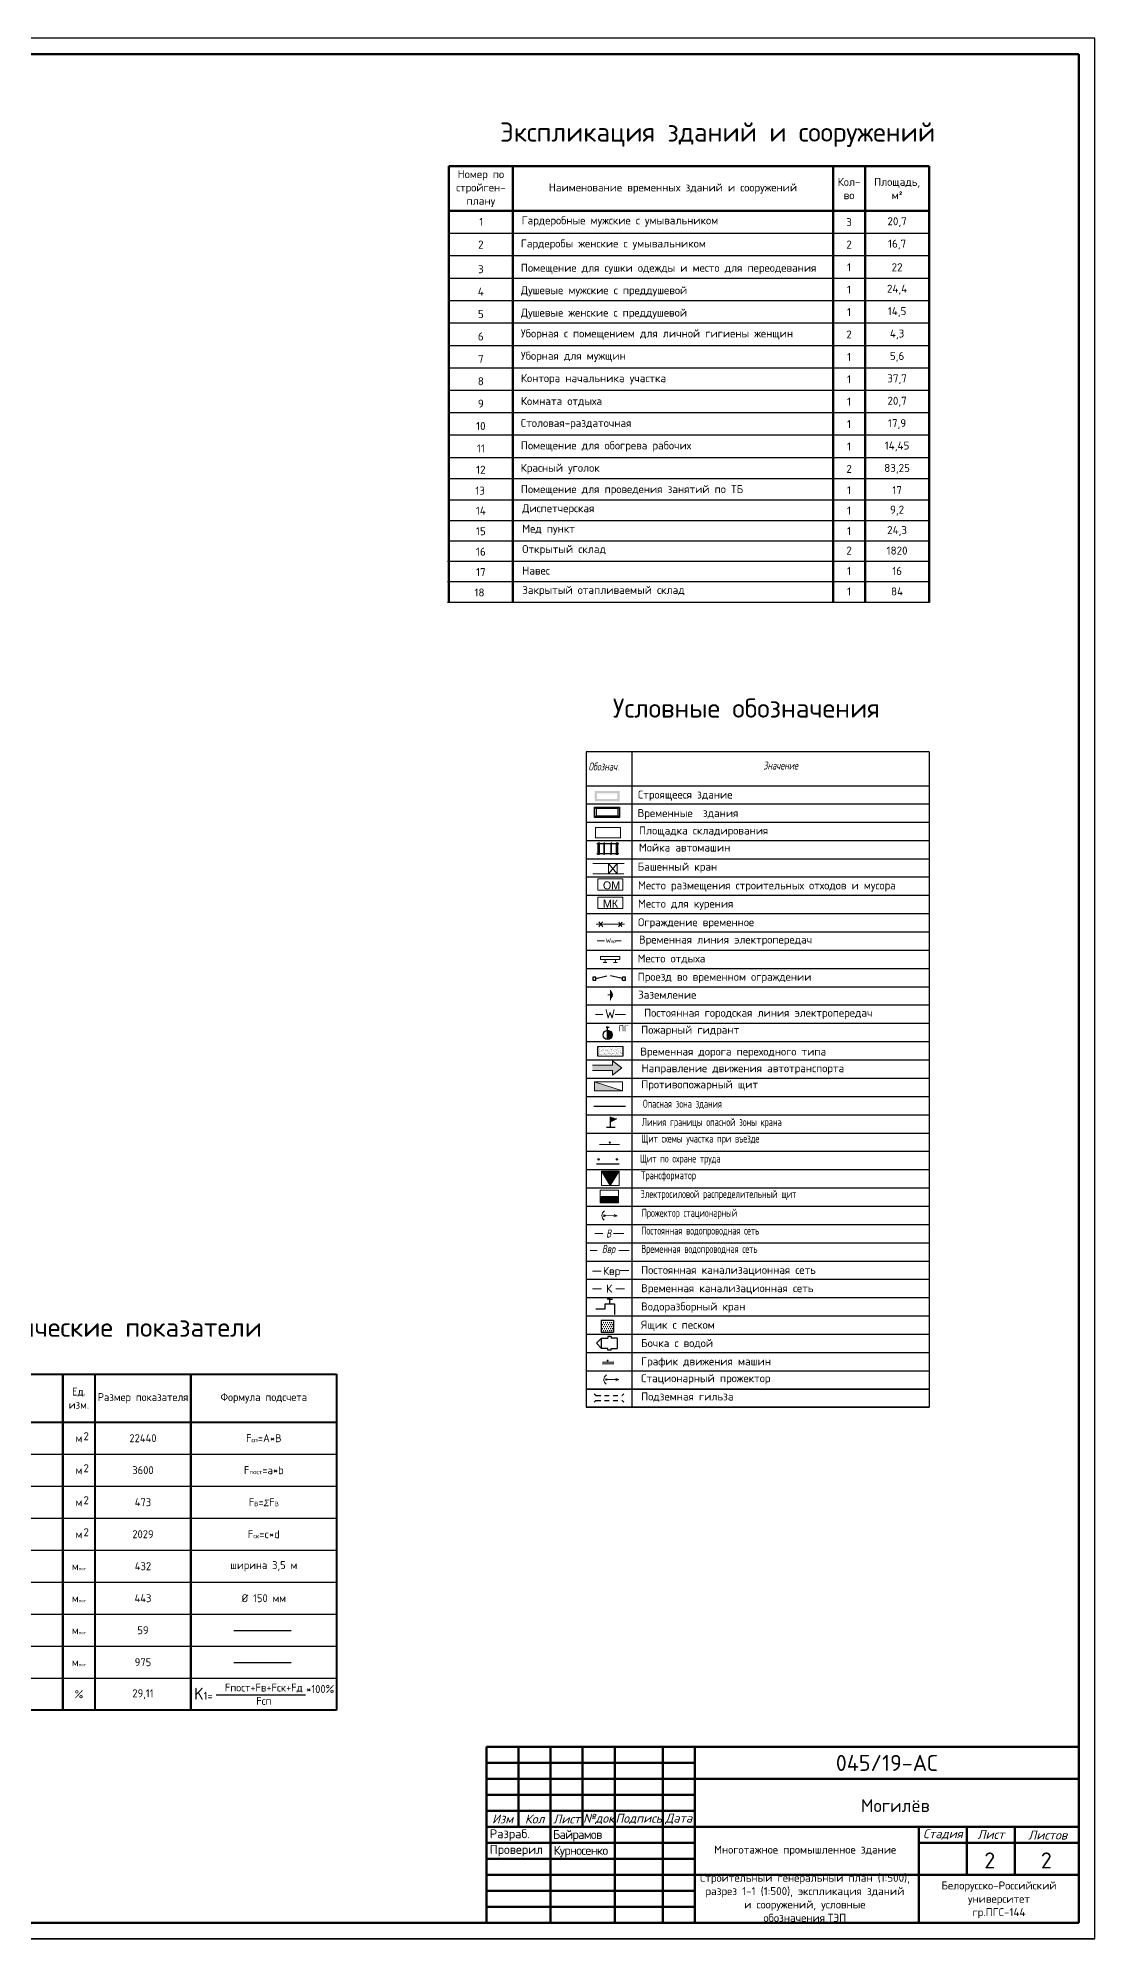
# Model space of a CAD drawing. Header units: millimetres. Extents: x -782 to 10910, y 3841 to 13237.
# Drawn here: x -271 to 59, y 4164 to 4758 of the extents above; entities that cross this region are included whole.
import ezdxf

# ---------------------------------------------------------------- set-up
doc = ezdxf.new("R2010")
doc.units = ezdxf.units.MM
doc.linetypes.add('ACAD_ISO04W100', pattern=[30, 24, -3, 0, -3])
doc.linetypes.add('JIS_02_0.7', pattern=[1.35, 0.75, -0.6])
for name, color, linetype, lineweight in [('0.2 сетевой', 7, 'Continuous', 20), ('желтый', 2, 'Continuous', 30), ('зел', 3, 'Continuous', 30), ('красный', 1, 'Continuous', 30), ('РАЗМЕРЫ', 181, 'Continuous', 20), ('синий', 5, 'Continuous', 30), ('текст', 6, 'Continuous', 25), ('Тонкая 0.3', 140, 'Continuous', 25), ('Фасад толст', 7, 'Continuous', 20), ('чертеж', 7, 'Continuous', 20)]:
    doc.layers.add(name, color=color, linetype=linetype, lineweight=lineweight)
for name, color, linetype in [('1', 7, 'Continuous'), ('A0-07', 30, 'Continuous'), ('Системный слой', 7, 'Continuous')]:
    doc.layers.add(name, color=color, linetype=linetype)
doc.styles.add('GOST-2.304_Type-B', font='GOST_Common.ttf')
doc.styles.add('Isocpeur', font='isocpeur.ttf')
doc.styles.add('SPDS', font='SPDS.shx', dxfattribs={"width": 0.8, "oblique": 12})
doc.styles.get("Standard").update_dxf_attribs({"font": 'isocpeur.ttf'})
doc.linetypes.add('SETKA', pattern='A,0.35,[136,ltypeshp.shx,S=0.1,R=0,X=0,Y=0],0.4,[136,ltypeshp.shx,S=0.1,R=180,X=0,Y=0],0.05', length=0.8)

msp = doc.modelspace()

# ---------------------------------------------------------------- hatches: boundary and pattern name
at = {"lineweight": 25}
h = msp.add_hatch(color=256, dxfattribs=at)
h.dxf.hatch_style = 1
h.paths.add_polyline_path([(-92.917119, 4444.862621, 0.4142135624), (-91.488548, 4446.291192, 0.4142135624), (-92.917119, 4447.719764)])
at = {"lineweight": 30}
msp.add_hatch(color=7, dxfattribs=at).paths.add_polyline_path([(-91.344507, 4438.202728), (-91.344507, 4436.779421), (-97.64504, 4436.779421), (-97.64504, 4435.134708), (-91.344507, 4435.134708), (-91.344507, 4433.711401), (-88.463359, 4435.957566)])
at = {"lineweight": 25}
h = msp.add_hatch(dxfattribs=at)
h.set_pattern_fill('AR-SAND', scale=0.017857, style=0)
h.set_pattern_definition([(37.5, (-1571.6724, -3391.2516), (-0.02857199, 0.87395219), [0, -0.68942856, 0, -0.77107141, 0, -0.737053557]), (7.5, (-1571.6724, -3391.2516), (0.80272013, 1.2800448), [0, -0.371928564, 0, -0.621392845, 0, -0.238124995]), (327.5, (-1572.2303, -3391.2516), (1.41248635, 0.0025664), [0, -0.22678571, 0, -0.816428555, 0, -1.065892836]), (317.5, (-1572.2303, -3391.2516), (1.36349364, 0.39808807), [0, -0.113392855, 0, -0.535214275, 0, -0.612321416])])
h.paths.add_polyline_path([(-88.101814, 4439.640875), (-88.101814, 4442.682527), (-95.962463, 4442.682527), (-95.962463, 4439.640875)])
at = {"lineweight": 20}
for points in [[(-95.431322, 4407.402594, 1), (-96.002751, 4407.402594, 1)], [(-89.717037, 4407.402594, 1), (-90.288465, 4407.402594, 1)], [(-92.762852, 4344.528186, 1), (-93.048546, 4344.524707, 1)]]:
    msp.add_hatch(color=7, dxfattribs=at).paths.add_polyline_path(points)
at = {"layer": 'РАЗМЕРЫ', "lineweight": 15}
msp.add_hatch(color=7, dxfattribs=at).paths.add_polyline_path([(-92.221872, 4412.27677, 1), (-92.221872, 4412.991056, 1)])
at = {"layer": 'Системный слой', "lineweight": 25}
h = msp.add_hatch(dxfattribs=at)
h.set_pattern_fill('DOTS', color=256, scale=0.4, style=0)
h.set_pattern_definition([(0, (-1952.22035, 4793.3502), (0.3175, 0.63499999), [0, -0.63499999])])
h.paths.add_polyline_path([(-91.122506, 4353.382048), (-91.122506, 4357.185403), (-94.925861, 4357.185403), (-94.925861, 4353.382048), (-94.168257, 4353.382048)])
at = {"layer": 'текст', "lineweight": 20}
h = msp.add_hatch(color=7, dxfattribs=at)
h.dxf.hatch_style = 1
h.paths.add_polyline_path([(-97.055262, 4431.639497), (-97.055262, 4428.820212), (-88.256476, 4428.820212)])
at = {"layer": 'Тонкая 0.3', "ltscale": 5}
msp.add_hatch(color=7, dxfattribs=at).paths.add_polyline_path([(-92.037677, 4420.700597), (-92.037677, 4419.101273), (-90.092536, 4420.110169)])
at = {"layer": 'Фасад толст', "lineweight": 15}
h = msp.add_hatch(color=256, dxfattribs=at)
h.paths.add_polyline_path([(-89.15117, 4522.497772), (-96.971272, 4522.497772), (-96.971272, 4519.24257), (-89.15117, 4519.24257)])
h.paths.add_polyline_path([(-96.256986, 4521.783486), (-89.865455, 4521.783486), (-89.865455, 4519.956855), (-96.256986, 4519.956855)], flags=16)
for points in [[(-92.083123, 4399.181082), (-89.316053, 4403.726027), (-94.850193, 4403.726027)], [(-89.515218, 4395.802374), (-95.233973, 4395.802374), (-95.233973, 4393.800156), (-89.515218, 4393.800156)]]:
    msp.add_hatch(color=1, dxfattribs=at).paths.add_polyline_path(points)

# ---------------------------------------------------------------- linework, layer by layer
for p, q in [((59.295031, 4757.787646), (-780.704969, 4757.787646)), ((59.295031, 4163.787646), (59.295031, 4757.787646)), ((-780.704969, 4163.787646), (59.295031, 4163.787646))]:
    msp.add_line(p, q)
at = {"lineweight": 70}
for p, q in [((54.295031, 4752.787646), (-760.704969, 4752.787646)), ((54.295031, 4168.787646), (54.295031, 4752.787646)), ((54.295031, 4223.787646), (-130.704969, 4223.787646)), ((-130.704969, 4223.787646), (-130.704969, 4168.787646)), ((-120.704969, 4223.787646), (-120.704969, 4198.787646)), ((-110.70497, 4223.787646), (-110.70497, 4168.787646)), ((-100.704969, 4223.787646), (-100.704969, 4198.787646)), ((-90.70497, 4223.787646), (-90.70497, 4168.787646)), ((-75.70497, 4223.787646), (-75.70497, 4168.787646)), ((-65.704969, 4223.787646), (-65.704969, 4168.787646)), ((-65.704969, 4218.787646), (-130.704969, 4218.787646)), ((-130.704969, 4218.787646), (-130.704969, 4218.787646)), ((-65.704969, 4213.787646), (-130.704969, 4213.787646)), ((54.29503, 4213.787646), (-65.70497, 4213.787646)), ((-65.704971, 4208.787646), (-130.704971, 4208.787646)), ((-65.704971, 4203.787646), (-130.704971, 4203.787646)), ((-65.704971, 4198.787646), (-130.704971, 4198.787646)), ((-65.704971, 4193.787646), (-130.704971, 4193.787646)), ((54.295031, 4198.787646), (-65.704969, 4198.787646)), ((4.295031, 4198.787646), (4.295031, 4168.787646)), ((54.295031, 4193.787646), (4.295031, 4193.787646)), ((19.295031, 4198.787646), (19.295031, 4183.787646)), ((34.295031, 4198.787646), (34.295031, 4183.787646)), ((-65.704971, 4188.787646), (-130.704971, 4188.787646)), ((-65.704971, 4183.787646), (-130.704971, 4183.787646)), ((54.29503, 4183.787646), (-65.70497, 4183.787646)), ((-65.704971, 4178.787646), (-130.704971, 4178.787646)), ((-65.704971, 4173.787646), (-130.704971, 4173.787646)), ((-760.704969, 4168.787646), (54.295031, 4168.787646))]:
    msp.add_line(p, q, dxfattribs=at)
at = {"lineweight": 25}
for p, q in [((59.295178, 4163.787829), (59.295178, 4757.787829)), ((-99.651094, 4518.492228), (7.491761, 4518.492228)), ((-99.651094, 4518.492228), (7.491761, 4518.492228)), ((-96.971272, 4517.49362), (-96.466196, 4516.988544)), ((-96.971272, 4514.247747), (-96.466196, 4514.752823)), ((-96.466196, 4516.988544), (-96.466196, 4514.752823)), ((-89.656246, 4516.988544), (-96.466196, 4516.988544)), ((-96.466196, 4514.752823), (-89.656246, 4514.752823)), ((-89.15117, 4517.49362), (-89.656246, 4516.988544)), ((-89.656246, 4514.752823), (-89.656246, 4516.988544)), ((-89.15117, 4514.247747), (-89.656246, 4514.752823)), ((-99.651094, 4512.777943), (7.491761, 4512.777943)), ((-99.651094, 4507.063657), (7.491761, 4507.063657)), ((-99.651094, 4501.349372), (7.491761, 4501.349372)), ((-99.651094, 4495.635086), (7.491761, 4495.635086)), ((-99.651094, 4489.9208), (7.491761, 4489.9208)), ((-99.651094, 4484.206515), (7.491761, 4484.206515)), ((-99.651094, 4478.492229), (7.491761, 4478.492229)), ((-99.651094, 4472.777944), (7.491761, 4472.777944)), ((-99.651094, 4467.063658), (7.491761, 4467.063658)), ((-99.651094, 4461.349372), (7.491761, 4461.349372)), ((-99.651094, 4455.635087), (7.491761, 4455.635087)), ((-99.651094, 4449.920801), (7.491761, 4449.920801)), ((-99.651094, 4444.206516), (7.491761, 4444.206516)), ((-92.916547, 4448.672145), (-93.392737, 4448.672145)), ((-93.392737, 4448.672145), (-92.440356, 4448.672145)), ((-92.916547, 4447.719764), (-92.916547, 4448.672145)), ((-99.651094, 4438.49223), (7.491761, 4438.49223)), ((-99.651094, 4432.777944), (7.491761, 4432.777944)), ((-99.651094, 4427.063659), (7.491761, 4427.063659)), ((-99.651094, 4421.349373), (7.491761, 4421.349373)), ((-99.651094, 4415.635088), (7.491761, 4415.635088)), ((-99.651094, 4409.920802), (7.491761, 4409.920802)), ((-99.651094, 4404.206516), (7.491761, 4404.206516)), ((-99.651094, 4398.492231), (7.491761, 4398.492231)), ((-99.651094, 4392.777945), (7.491761, 4392.777945)), ((-99.651094, 4387.06366), (7.491761, 4387.06366)), ((-99.651094, 4381.349374), (7.491761, 4381.349374)), ((-99.651094, 4375.635088), (7.491761, 4375.635088)), ((-99.651094, 4369.920803), (7.491761, 4369.920803)), ((-99.651094, 4364.206517), (7.491761, 4364.206517)), ((-99.651094, 4358.492232), (7.491761, 4358.492232)), ((-99.651094, 4352.777946), (7.491761, 4352.777946)), ((-99.651094, 4347.06366), (7.491761, 4347.06366)), ((-99.651094, 4341.349375), (7.491761, 4341.349375)), ((-99.651094, 4335.635089), (7.491761, 4335.635089)), ((-99.651094, 4335.635089), (7.491761, 4335.635089)), ((-99.651094, 4329.920804), (7.491761, 4329.920804)), ((-99.651094, 4329.920804), (7.491761, 4329.920804)), ((59.295178, 4163.787829), (-781.704822, 4163.787829))]:
    msp.add_line(p, q, dxfattribs=at)
at = {"lineweight": 50}
for p, q in [((7.491761, 4717.744424), (-142.508239, 4717.744424)), ((-142.508239, 4717.744424), (-142.508239, 4581.427613)), ((-122.508239, 4717.744424), (-122.508239, 4581.427613)), ((-22.508239, 4717.744424), (-22.508239, 4581.427613)), ((-12.508239, 4717.744424), (-12.508239, 4581.427613)), ((7.491761, 4717.744424), (7.491761, 4581.427613)), ((-142.508239, 4703.744424), (7.491761, 4703.744424))]:
    msp.add_line(p, q, dxfattribs=at)
at = {"lineweight": 30}
for p, q in [((7.491761, 4696.744424), (-142.508239, 4696.744424)), ((7.491761, 4689.744424), (-142.508239, 4689.744424)), ((7.491761, 4682.654577), (-142.508239, 4682.654577)), ((7.491761, 4675.654577), (-142.508239, 4675.654577)), ((7.491761, 4668.654577), (-142.508239, 4668.654577)), ((7.491761, 4661.654577), (-142.508239, 4661.654577)), ((7.491761, 4654.654577), (-142.508239, 4654.654577)), ((7.491761, 4647.654577), (-142.508239, 4647.654577)), ((7.491761, 4640.654577), (-142.508239, 4640.654577)), ((7.491761, 4633.654577), (-142.508239, 4633.654577)), ((7.491761, 4626.654577), (-142.508239, 4626.654577)), ((7.491761, 4620.004793), (-142.508239, 4620.004793)), ((7.491761, 4620.004793), (-142.508239, 4620.004793)), ((7.491761, 4613.35501), (-142.508239, 4613.35501)), ((7.491761, 4606.96953), (-142.508239, 4606.96953)), ((7.491761, 4600.584051), (-142.508239, 4600.584051)), ((7.070314, 4594.198572), (-142.929686, 4594.198572)), ((7.070314, 4587.813093), (-142.929686, 4587.813093)), ((7.491761, 4587.813093), (-142.508239, 4587.813093)), ((7.070314, 4581.427613), (-142.929686, 4581.427613)), ((7.491761, 4581.427613), (-142.508239, 4581.427613))]:
    msp.add_line(p, q, dxfattribs=at)
at = {"color": 7, "lineweight": 30}
for p, q in [((7.491761, 4534.710678), (7.491761, 4329.920804)), ((-96.431322, 4405.974022), (-89.288465, 4405.974022)), ((-94.532176, 4344.040168), (-90.961012, 4344.083659)), ((-94.526278, 4343.554787), (-90.955114, 4343.598277)), ((7.491761, 4335.635089), (-99.651094, 4335.635089)), ((7.491761, 4329.920804), (-99.651094, 4329.920804))]:
    msp.add_line(p, q, dxfattribs=at)
at = {"color": 4, "ltscale": 5}
for p, q in [((-89.459383, 4505.973263), (-96.273902, 4505.973263)), ((-96.273902, 4502.925439), (-89.459383, 4502.925439)), ((-95.893511, 4506.385111), (-95.893511, 4502.925439)), ((-95.893511, 4502.513591), (-95.893511, 4505.973263)), ((-95.586717, 4506.385111), (-95.586717, 4502.925439)), ((-95.586717, 4502.513591), (-95.586717, 4505.973263)), ((-93.955922, 4506.385111), (-93.955922, 4502.925439)), ((-93.955922, 4502.513591), (-93.955922, 4505.973263)), ((-91.777363, 4506.385111), (-91.777363, 4502.925439)), ((-91.777363, 4502.513591), (-91.777363, 4505.973263)), ((-90.146568, 4506.385111), (-90.146568, 4502.925439)), ((-90.146568, 4502.513591), (-90.146568, 4505.973263)), ((-89.839774, 4506.385111), (-89.839774, 4502.925439)), ((-89.839774, 4502.513591), (-89.839774, 4505.973263))]:
    msp.add_line(p, q, dxfattribs=at)
at = {"ltscale": 0.5}
for p, q in [((-96.626439, 4463.389525), (-96.626439, 4464.341906)), ((-88.293106, 4463.389525), (-88.293106, 4464.341906))]:
    msp.add_line(p, q, dxfattribs=at)
at = {"color": 5, "lineweight": 25}
msp.add_line((-92.917119, 4444.862799), (-92.917119, 4447.719764), dxfattribs=at)
at = {"color": 7, "lineweight": 25}
for p, q in [((-95.962463, 4439.640875), (-95.962463, 4442.682527)), ((-88.101814, 4439.640875), (-88.101814, 4442.682527)), ((-95.531902, 4421.332366), (-91.040831, 4421.332366)), ((-363.032373, 4340.27157), (-177.548752, 4340.27157)), ((-177.548752, 4235.27157), (-177.548752, 4340.27157)), ((-363.032373, 4325.27157), (-177.548752, 4325.27157)), ((-363.032373, 4325.27157), (-177.548752, 4325.27157)), ((-363.032373, 4315.27157), (-177.548752, 4315.27157)), ((-363.032373, 4305.27157), (-177.548752, 4305.27157)), ((-363.032373, 4295.27157), (-177.548752, 4295.27157)), ((-363.032373, 4285.27157), (-177.548752, 4285.27157)), ((-363.032373, 4275.27157), (-177.548752, 4275.27157)), ((-363.032373, 4265.27157), (-177.548752, 4265.27157)), ((-209.625083, 4260.172185), (-191.747592, 4260.172185)), ((-363.032373, 4255.27157), (-177.548752, 4255.27157)), ((-209.625083, 4250.172185), (-191.747592, 4250.172185)), ((-363.032373, 4245.27157), (-177.548752, 4245.27157)), ((-363.032373, 4235.27157), (-177.548752, 4235.27157)), ((-363.032373, 4235.27157), (-177.548752, 4235.27157)), ((-215.126894, 4240.068805), (-187.280399, 4240.068805))]:
    msp.add_line(p, q, dxfattribs=at)
at = {"color": 7, "linetype": 'ACAD_ISO04W100', "lineweight": 25}
msp.add_line((-97.267761, 4424.037421), (-87.309323, 4424.037421), dxfattribs=at)
at = {"color": 7, "lineweight": 40}
for p, q in [((-363.032373, 4340.27157), (-177.548752, 4340.27157)), ((-263.032373, 4340.27157), (-263.032373, 4235.27157)), ((-263.032373, 4235.27157), (-263.032373, 4340.27157)), ((-263.032373, 4340.27157), (-253.032373, 4340.27157)), ((-253.032373, 4340.27157), (-253.032373, 4235.27157)), ((-253.032373, 4340.27157), (-253.032373, 4235.27157)), ((-223.032373, 4340.27157), (-223.032373, 4235.27157)), ((-223.032373, 4235.27157), (-223.032373, 4340.27157)), ((-177.548752, 4340.27157), (-177.548752, 4235.27157)), ((-363.032373, 4325.27157), (-177.548752, 4325.27157)), ((-177.548752, 4235.27157), (-363.032373, 4235.27157))]:
    msp.add_line(p, q, dxfattribs=at)
at = {"linetype": 'JIS_02_0.7', "lineweight": 30}
for p, q in [((-96.577654, 4333.566724), (-97.317505, 4334.239495)), ((-96.577654, 4332.066724), (-97.250425, 4331.326873)), ((-88.348719, 4333.566724), (-87.641613, 4334.273831)), ((-88.348719, 4332.066724), (-87.641613, 4331.359617))]:
    msp.add_line(p, q, dxfattribs=at)
at = {"linetype": 'JIS_02_0.7', "lineweight": 30, "ltscale": 2}
for p, q in [((-96.577654, 4333.566724), (-88.348719, 4333.566724)), ((-96.577654, 4332.066724), (-88.348719, 4332.066724))]:
    msp.add_line(p, q, dxfattribs=at)
at = {"color": 7, "lineweight": 20}
for centre, radius in [((-95.717036, 4407.402594), 0.285714), ((-90.002751, 4407.402594), 0.285714), ((-92.905699, 4344.526447), 0.142857)]:
    msp.add_circle(centre, radius, dxfattribs=at)
at = {"layer": '0.2 сетевой'}
for p, q in [((-93.712581, 4468.88461), (-94.275125, 4468.88461)), ((-93.152782, 4468.88461), (-93.715326, 4468.88461)), ((-93.712581, 4469.803329), (-93.712581, 4468.88461)), ((-91.055455, 4468.88461), (-90.492911, 4468.88461)), ((-90.495656, 4469.803329), (-90.495656, 4468.88461)), ((-90.495656, 4468.88461), (-89.933112, 4468.88461))]:
    msp.add_line(p, q, dxfattribs=at)
msp.add_lwpolyline([(-89.104119, 4470.803329), (-89.104119, 4469.803329), (-95.104119, 4469.803329), (-95.104119, 4470.803329)], close=True, dxfattribs=at)
at = {"layer": 'A0-07', "color": 7, "lineweight": 25}
for p, q in [((-96.626439, 4464.341906), (-97.57882, 4464.341906)), ((-97.57882, 4464.341906), (-97.57882, 4463.389525)), ((-97.57882, 4463.389525), (-96.626439, 4463.389525)), ((-96.626439, 4463.865715), (-93.180373, 4464.78895)), ((-88.293106, 4463.865715), (-92.022977, 4464.78895)), ((-87.340725, 4464.341906), (-88.293106, 4464.341906)), ((-88.293106, 4463.389525), (-87.340725, 4463.389525)), ((-87.340725, 4463.389525), (-87.340725, 4464.341906))]:
    msp.add_line(p, q, dxfattribs=at)
at = {"layer": 'желтый', "color": 5}
msp.add_circle((-92.917119, 4446.291192), 1.428571, dxfattribs=at)
at = {"layer": 'зел', "lineweight": 15}
for p, q in [((-97.671809, 4372.46869), (-94.929508, 4372.46869)), ((-88.992136, 4372.642535), (-86.249834, 4372.642535)), ((-97.586718, 4366.916761), (-94.844417, 4366.916761)), ((-90.390419, 4366.942573), (-87.648118, 4366.942573))]:
    msp.add_line(p, q, dxfattribs=at)
at = {"layer": 'красный', "color": 1, "lineweight": 20}
for p, q in [((-93.914109, 4389.826142), (-94.179955, 4389.590377)), ((-93.914109, 4389.826142), (-94.176837, 4390.065376)), ((-93.914109, 4389.826142), (-93.648263, 4390.061907)), ((-93.914109, 4389.826142), (-93.65138, 4389.586908)), ((-93.914109, 4389.826142), (-89.976694, 4389.800299)), ((-90.921859, 4389.446771), (-89.976694, 4389.800299)), ((-89.976694, 4389.800299), (-90.917304, 4390.140832)), ((-93.299348, 4338.620193), (-93.566702, 4338.386139)), ((-93.299348, 4338.620193), (-93.560535, 4338.861108)), ((-93.299348, 4338.620193), (-93.031994, 4338.854247)), ((-93.299348, 4338.620193), (-93.03816, 4338.379277)), ((-93.299348, 4338.620193), (-89.36218, 4338.569078)), ((-90.309595, 4338.221624), (-89.36218, 4338.569078)), ((-89.36218, 4338.569078), (-90.300585, 4338.915642))]:
    msp.add_line(p, q, dxfattribs=at)
for centre, start, end in [((-92.895221, 4389.786591), 124.435035951, 231.622056749), ((-92.280735, 4338.574103), 124.06728877, 231.254309567)]:
    msp.add_arc(centre, 1.802742, start, end, dxfattribs=at)
at = {"layer": 'РАЗМЕРЫ', "color": 7, "lineweight": 15}
for p, q in [((-99.651094, 4511.162292), (-99.651094, 4504.019435)), ((-96.731221, 4511.129488), (-88.911119, 4511.129488)), ((-96.731221, 4507.874286), (-96.731221, 4511.129488)), ((-88.911119, 4511.129488), (-88.911119, 4507.874286)), ((-88.911119, 4507.874286), (-96.731221, 4507.874286)), ((-99.651094, 4500.48698), (-99.651094, 4493.344123)), ((-99.651094, 4479.733721), (-99.651094, 4472.590864)), ((-99.651094, 4454.206515), (-99.651094, 4447.063658)), ((-99.651094, 4439.920801), (-99.651094, 4432.777944)), ((-99.651094, 4433.772729), (-99.651094, 4426.629872)), ((-95.47871, 4412.015898), (-89.221998, 4412.015898)), ((-99.651094, 4398.926017), (-99.651094, 4391.78316)), ((-99.651094, 4388.699284), (-99.651094, 4381.556427))]:
    msp.add_line(p, q, dxfattribs=at)
at = {"layer": 'РАЗМЕРЫ', "color": 7, "lineweight": 30}
msp.add_lwpolyline([(-96.971272, 4517.49362), (-89.15117, 4517.49362), (-89.15117, 4514.247747), (-96.971272, 4514.247747)], close=True, dxfattribs=at)
at = {"layer": 'Системный слой', "lineweight": 25}
for p, q in [((-96.638687, 4360.665232), (-93.634886, 4360.665232)), ((-93.634886, 4360.665232), (-93.634886, 4362.244303)), ((-93.634886, 4362.244303), (-90.772828, 4362.244303)), ((-92.203857, 4363.676122), (-93.052388, 4363.676122)), ((-90.772828, 4362.244303), (-90.772828, 4358.9087)), ((-94.925861, 4357.185403), (-91.122506, 4357.185403)), ((-94.925861, 4357.185403), (-94.925861, 4353.382048)), ((-96.34438, 4349.937739), (-94.812099, 4351.559418)), ((-94.812099, 4348.316059), (-96.34438, 4349.937739)), ((-94.925861, 4353.382048), (-91.122506, 4353.382048)), ((-94.812099, 4351.559418), (-92.864904, 4351.559418)), ((-94.812099, 4348.316059), (-94.812099, 4351.559418)), ((-92.864904, 4348.316059), (-94.812099, 4348.316059)), ((-91.825463, 4352.065386), (-92.864904, 4352.065386)), ((-92.864904, 4352.065386), (-92.864904, 4351.559418)), ((-92.864904, 4347.810092), (-92.864904, 4348.316059)), ((-91.825463, 4347.810092), (-92.864904, 4347.810092))]:
    msp.add_line(p, q, dxfattribs=at)
at = {"layer": 'Системный слой'}
for p, q in [((-92.203857, 4362.244303), (-92.203857, 4363.676122)), ((-92.203857, 4363.676122), (-91.355326, 4363.676122)), ((-91.122506, 4357.185403), (-91.122506, 4353.382048)), ((-91.825463, 4352.065386), (-91.825463, 4351.559418)), ((-89.878268, 4351.559418), (-91.825463, 4351.559418)), ((-91.825463, 4347.810092), (-91.825463, 4348.316059)), ((-91.825463, 4348.316059), (-89.878268, 4348.316059)), ((-89.878268, 4351.559418), (-89.878268, 4348.316059))]:
    msp.add_line(p, q, dxfattribs=at)
at = {"layer": 'текст', "color": 7, "lineweight": 20}
for points in [[(-92.685774, 4499.887075), (-89.911928, 4496.573288)], [(-89.911928, 4499.887075), (-92.685774, 4496.573288)], [(-97.055262, 4431.639497), (-88.256476, 4428.820212)]]:
    msp.add_lwpolyline(points, dxfattribs=at)
msp.add_lwpolyline([(-97.055262, 4431.639497), (-88.256476, 4431.639497), (-88.256476, 4428.820212), (-97.055262, 4428.820212)], close=True, dxfattribs=at)
at = {"layer": 'Тонкая 0.3', "color": 7, "ltscale": 5}
for p, q in [((-92.037677, 4417.501949), (-92.037677, 4420.700597)), ((-90.092536, 4420.110169), (-92.037677, 4419.101273)), ((-93.214041, 4417.466055), (-90.593481, 4417.466055))]:
    msp.add_line(p, q, dxfattribs=at)
at = {"layer": 'Фасад толст', "lineweight": 15}
for p, q in [((-97.572822, 4499.887075), (-87.7685, 4499.887075)), ((-92.685774, 4499.887075), (-89.911928, 4499.887075)), ((-92.685774, 4496.573288), (-92.685774, 4499.887075)), ((-89.911928, 4499.887075), (-89.911928, 4496.573288)), ((-97.540007, 4496.573288), (-87.831541, 4496.573288)), ((-94.489259, 4481.628317), (-95.684462, 4480.086223)), ((-95.684462, 4481.578573), (-94.439458, 4480.086223)), ((-88.363835, 4481.528827), (-89.559041, 4480.086223)), ((-89.45944, 4481.479083), (-88.513237, 4480.185714)), ((-91.344507, 4438.202728), (-91.344507, 4436.779421)), ((-88.463359, 4435.957566), (-91.344507, 4438.202728)), ((-91.344507, 4436.779421), (-97.64504, 4436.779421)), ((-97.64504, 4435.134708), (-91.344507, 4435.134708)), ((-91.344507, 4433.711401), (-88.463359, 4435.957566)), ((-91.344507, 4435.134708), (-91.344507, 4433.711401))]:
    msp.add_line(p, q, dxfattribs=at)
at = {"layer": 'Фасад толст', "color": 1}
for p, q in [((-92.88977, 4458.802483), (-91.275796, 4458.802483)), ((-91.964457, 4457.139774), (-91.964457, 4460.267196)), ((-91.713666, 4457.743312), (-91.713666, 4459.855693)), ((-91.482306, 4458.154813), (-91.482306, 4459.485339))]:
    msp.add_line(p, q, dxfattribs=at)
at = {"layer": 'Фасад толст', "color": 1, "lineweight": 15}
for p, q in [((-92.083123, 4399.181082), (-94.850193, 4403.726027)), ((-89.316053, 4403.726027), (-92.083123, 4399.181082)), ((-95.233973, 4395.802374), (-89.515218, 4395.802374))]:
    msp.add_line(p, q, dxfattribs=at)
at = {"layer": 'Фасад толст', "color": 7, "lineweight": 15}
for points in [[(-95.948747, 4495.051643), (-88.189802, 4495.051643), (-88.189802, 4491.475112), (-95.948747, 4491.475112)], [(-95.948747, 4489.337357), (-88.189802, 4489.337357), (-88.189802, 4485.760827), (-95.948747, 4485.760827)]]:
    msp.add_lwpolyline(points, close=True, dxfattribs=at)
at = {"layer": 'Фасад толст', "color": 1, "lineweight": 15}
for points in [[(-89.316053, 4399.181082), (-94.850193, 4399.181082), (-94.850193, 4403.726027), (-89.316053, 4403.726027)], [(-95.233973, 4397.804592), (-89.515218, 4397.804592), (-89.515218, 4393.800156), (-95.233973, 4393.800156)]]:
    msp.add_lwpolyline(points, close=True, dxfattribs=at)
at = {"layer": 'чертеж', "color": 7, "lineweight": 30}
for p, q in [((-99.651094, 4534.710678), (-99.651094, 4459.733722)), ((7.491761, 4534.710678), (-99.651094, 4534.710678)), ((-85.337061, 4534.710678), (-85.337061, 4459.733722)), ((7.491761, 4524.019435), (-99.651094, 4524.019435)), ((-99.651094, 4518.305149), (-99.651094, 4329.920804)), ((-85.337061, 4518.305149), (-85.337061, 4329.920804))]:
    msp.add_line(p, q, dxfattribs=at)
at = {"layer": 'чертеж', "color": 7, "lineweight": 15}
for p, q in [((-95.962463, 4442.682527), (-88.101814, 4442.682527)), ((-88.101814, 4439.640875), (-95.962463, 4439.640875)), ((-93.044093, 4439.69453), (-93.044093, 4439.69453)), ((-92.986225, 4442.65741), (-92.986225, 4442.65741)), ((-92.752826, 4439.728833), (-92.752826, 4439.728833)), ((-92.665961, 4439.690573), (-92.665961, 4439.690573)), ((-92.607976, 4439.76614), (-92.607976, 4439.76614)), ((-92.439605, 4439.660306), (-92.439605, 4439.660306)), ((-92.368362, 4442.649126), (-92.368362, 4442.649126)), ((-92.351041, 4439.67994), (-92.351041, 4439.67994)), ((-92.08254, 4439.685863), (-92.08254, 4439.685863)), ((-92.03221, 4439.750623), (-92.03221, 4439.750623)), ((-91.617001, 4439.643895), (-91.617001, 4439.643895)), ((-91.496357, 4439.68475), (-91.496357, 4439.68475)), ((-91.438372, 4439.760317), (-91.438372, 4439.760317)), ((-91.32147, 4439.710576), (-91.32147, 4439.710576)), ((-91.102536, 4439.644898), (-91.102536, 4439.644898)), ((-91.027716, 4439.763765), (-91.027716, 4439.763765)), ((-90.912935, 4439.680039), (-90.912935, 4439.680039)), ((-90.783706, 4439.715581), (-90.783706, 4439.715581)), ((-90.647515, 4442.651681), (-90.647515, 4442.651681)), ((-90.326753, 4439.678927), (-90.326753, 4439.678927)), ((-90.268768, 4439.754494), (-90.268768, 4439.754494)), ((-90.076682, 4439.64954), (-90.076682, 4439.64954)), ((-90.072965, 4442.679607), (-90.072965, 4442.679607)), ((-89.891891, 4439.678828), (-89.891891, 4439.678828)), ((-89.831987, 4439.660224), (-89.831987, 4439.660224)), ((-89.786673, 4439.662202), (-89.786673, 4439.662202)), ((-89.743331, 4439.674216), (-89.743331, 4439.674216)), ((-89.600623, 4439.713131), (-89.600623, 4439.713131)), ((-89.572791, 4439.67154), (-89.572791, 4439.67154)), ((-89.535201, 4439.680539), (-89.535201, 4439.680539)), ((-89.328095, 4439.682224), (-89.328095, 4439.682224)), ((-89.282781, 4439.684202), (-89.282781, 4439.684202)), ((-89.21616, 4442.633424), (-89.21616, 4442.633424)), ((-89.157149, 4439.673104), (-89.157149, 4439.673104)), ((-89.11895, 4439.77282), (-89.11895, 4439.77282)), ((-89.099164, 4439.748671), (-89.099164, 4439.748671)), ((-89.068899, 4439.693541), (-89.068899, 4439.693541)), ((-88.82446, 4442.644565), (-88.82446, 4442.644565)), ((-88.824204, 4439.704224), (-88.824204, 4439.704224)), ((-88.77889, 4439.706203), (-88.77889, 4439.706203)), ((-88.735896, 4442.664199), (-88.735896, 4442.664199)), ((-88.573727, 4439.668393), (-88.573727, 4439.668393)), ((-88.565008, 4439.715541), (-88.565008, 4439.715541)), ((-88.438334, 4442.639043), (-88.438334, 4442.639043)), ((-88.320312, 4439.726225), (-88.320312, 4439.726225)), ((-88.286696, 4439.645497), (-88.286696, 4439.645497)), ((-88.274998, 4439.728203), (-88.274998, 4439.728203)), ((-88.193639, 4442.649727), (-88.193639, 4442.649727)), ((-88.169268, 4439.694874), (-88.169268, 4439.694874)), ((-88.148325, 4442.651705), (-88.148325, 4442.651705))]:
    msp.add_line(p, q, dxfattribs=at)
at = {"layer": 'чертеж', "linetype": 'SETKA', "lineweight": 15}
msp.add_lwpolyline([(-96.514872, 4480.867021), (-87.657806, 4480.867021)], dxfattribs=at)
at = {"layer": 'чертеж', "color": 1, "lineweight": 15}
for points in [[(-96.158539, 4475.631601), (-93.892874, 4475.631601)], [(-90.527292, 4475.659079), (-88.640843, 4475.659079)], [(-96.708016, 4452.629996), (-94.442351, 4452.629996)], [(-90.533019, 4452.629996), (-87.341881, 4452.629996)]]:
    msp.add_lwpolyline(points, dxfattribs=at)
at = {"layer": 'чертеж', "color": 5, "lineweight": 15}
for points in [[(-96.955431, 4384.277635), (-94.365782, 4384.277635)], [(-91.113518, 4384.277635), (-87.86289, 4384.277635)], [(-98.403663, 4378.896402), (-96.137998, 4378.896402)], [(-89.413035, 4378.896402), (-86.221896, 4378.896402)]]:
    msp.add_lwpolyline(points, dxfattribs=at)

# ---------------------------------------------------------------- texts
at = {"color": 7, "lineweight": 15, "style": 'SPDS', "oblique": 12, "width": 0.8}
for s, p in [('Обознач.', (-98.896787, 4528.902486)), ('Значение', (-44.280699, 4529.206629))]:
    msp.add_text(s, height=2.4999999, dxfattribs=at).set_placement(p)
at = {"color": 7, "lineweight": 15, "style": 'Isocpeur'}
for s, height, p in [('Строящееся здание', 2.49999995, (-83.449883, 4520.13115)), ('Временные  здания', 2.49999995, (-83.541247, 4514.356038)), ('Площадка складирования', 2.49999995, (-83.136267, 4508.906099)), ('Мойка автомашин', 2.49999995, (-83.136267, 4503.580819)), ('Башенный кран', 2.49999995, (-83.541247, 4497.609823)), ('Место размещения строительных отходов и мусора', 2.49999995, (-83.406467, 4491.760712)), ('Место для курения', 2.49999995, (-83.406467, 4486.046426)), ('Ограждение временное', 2.49999995, (-83.408983, 4480.245779)), ('Временная линия электропередач', 2.49999995, (-83.122035, 4474.823672)), ('Место отдыха', 2.49999995, (-83.538917, 4468.91736)), ('Проезд во временном ограждении', 2.49999995, (-83.538917, 4463.203074)), ('Заземление', 2.4999999, (-83.401769, 4457.592895)), ('Пожарный гидрант', 2.49999995, (-82.42891, 4446.639137)), ('Постоянная городская линия электропередач', 2.49999995, (-81.528106, 4451.953297)), ('Временная дорога переходного типа', 2.49999995, (-82.724327, 4439.842268)), ('Противопожарный щит', 2.49999995, (-82.418739, 4429.57372)), ('Направление движения автотранспорта', 2.49999995, (-82.327375, 4434.613351))]:
    msp.add_text(s, height=height, dxfattribs=at).set_placement(p)
at = {"color": 7, "lineweight": 25, "style": 'SPDS', "width": 0.8}
for s, p in [('Опасная зона здания ', (-81.867443, 4423.53151)), ('Линия границы опасной зоны крана', (-82.260731, 4417.824404)), ('Щит схемы участка при въезде', (-82.418739, 4412.656554)), ('Щит по охране труда', (-82.846869, 4406.416647)), ('Трансформатор', (-82.416796, 4401.168772)), ('Электросиловой распределительный щит', (-82.628706, 4395.337972)), ('Прожектор стационарный', (-82.286475, 4389.438609)), ('Постоянная водопроводная сеть', (-82.416408, 4383.882559)), ('Временная водопроводная сеть', (-82.416408, 4378.168273))]:
    msp.add_text(s, height=2.49999995, dxfattribs=at).set_placement(p)
at = {"style": 'Isocpeur'}
for s, insert, char_height, width, attachment_point in [('Номер по стройген-\\Pплану', (-132.508239, 4710.744424), 2.5, 20, 5), ('Наименование временных зданий и сооружений', (-72.508239, 4710.744424), 2.5, 100, 5), ('Кол-\\Pво', (-17.508239, 4710.744424), 2.5, 10, 5), ('Площадь,\\Pм²', (-2.508239, 4710.744424), 2.5, 20, 5), ('1', (-132.368797, 4700.352048), 2.5, 20, 5), ('\\pxi1;Гардеробные мужские с умывальником', (-122.276442, 4700.466491), 2.5, 100, 4), ('3', (-17.508239, 4700.244424), 2.5, 10, 5), ('20,7', (-2.508239, 4700.244424), 2.5, 20, 5), ('2', (-132.508239, 4693.244424), 2.5, 20, 5), ('\\pxi1;Гардеробы женские с умывальником', (-122.508239, 4693.244424), 2.5, 100, 4), ('2', (-17.508239, 4693.244424), 2.5, 10, 5), ('16,7', (-2.508239, 4693.244424), 2.5, 20, 5), ('3', (-132.508239, 4685.540056), 2.5, 20, 5), ('\\pxi1;Помещение для сушки одежды и место для переодевания', (-122.508239, 4685.647455), 2.5, 100, 4), ('1', (-17.508239, 4686.154577), 2.5, 10, 5), ('22', (-2.508239, 4686.154577), 2.5, 20, 5), ('4', (-132.508239, 4678.540056), 2.5, 20, 5), ('\\pxi1;Душевые мужские с преддушевой', (-122.508239, 4678.64064), 2.5, 100, 4), ('1', (-17.508239, 4679.154577), 2.5, 10, 5), ('24,4', (-2.508239, 4679.154577), 2.5, 20, 5), ('5', (-132.508239, 4671.540056), 2.5, 20, 5), ('\\pxi1;Душевые женские с преддушевой', (-122.508239, 4671.64064), 2.5, 100, 4), ('1', (-17.508239, 4672.154577), 2.5, 10, 5), ('14,5', (-2.508239, 4672.154577), 2.5, 20, 5), ('6', (-132.508239, 4664.540056), 2.5, 20, 5), ('\\pxi1;Уборная с помещением для личной гигиены женщин', (-122.508239, 4665.154577), 2.5, 100, 4), ('2', (-17.508239, 4665.154577), 2.5, 10, 5), ('4,3', (-2.508239, 4665.154577), 2.5, 20, 5), ('7', (-132.508239, 4657.540056), 2.5, 20, 5), ('\\pxi1;Уборная для мужщин', (-122.508239, 4658.154577), 2.5, 100, 4), ('1', (-17.508239, 4658.154577), 2.5, 10, 5), ('5,6', (-2.508239, 4658.154577), 2.5, 20, 5), ('8', (-132.508239, 4650.540056), 2.5, 20, 5), ('\\pxi1;Контора начальника участка', (-122.508239, 4651.154577), 2.5, 100, 4), ('1', (-17.508239, 4651.154577), 2.5, 10, 5), ('37,7', (-2.508239, 4651.154577), 2.5, 20, 5), ('\\pi2.5;Комната отдыха', (-122.508239, 4644.154577), 2.5, 100, 4), ('1', (-17.508239, 4644.154577), 2.5, 10, 5), ('20,7', (-2.508239, 4644.154577), 2.5, 20, 5), ('9', (-132.508239, 4643.540056), 2.5, 20, 5), ('10', (-132.508239, 4636.540056), 2.5, 20, 5), ('\\pxi1;Столовая-раздаточная', (-122.508239, 4637.154577), 2.5, 100, 4), ('1', (-17.508239, 4637.154577), 2.5, 10, 5), ('17,9', (-2.508239, 4637.154577), 2.5, 20, 5), ('11', (-132.508239, 4629.540056), 2.5, 20, 5), ('\\pxi1;Помещение для обогрева рабочих', (-122.508239, 4630.154577), 2.5, 100, 4), ('1', (-17.508239, 4630.154577), 2.5, 10, 5), ('14,45', (-2.508239, 4630.154577), 2.5, 20, 5), ('12', (-132.508239, 4622.890272), 2.5, 20, 5), ('Красный уголок', (-120.078259, 4623.154577), 2.5, 100, 4), ('2', (-17.508239, 4623.154577), 2.5, 10, 5), ('83,25', (-2.508239, 4623.154577), 2.5, 20, 5), ('13', (-132.744806, 4616.353866), 2.5, 20, 5), ('\\pxi1;Помещение для проведения занятий по ТБ', (-122.508239, 4616.504793), 2.5, 100, 4), ('1', (-17.508239, 4616.504793), 2.5, 10, 5), ('17', (-2.508239, 4616.504793), 2.5, 20, 5), ('14', (-132.508239, 4610.070588), 2.5, 20, 5), ('\\pxi1;Диспетчерская', (-122.086791, 4610.526908), 2.5, 100, 4), ('1', (-17.508239, 4610.119314), 2.5, 10, 5), ('9,2', (-2.508239, 4610.119314), 2.5, 20, 5), ('15', (-132.508239, 4603.685109), 2.5, 20, 5), ('\\pxi1;Мед пункт', (-122.086791, 4604.141429), 2.5, 100, 4), ('1', (-17.508239, 4603.733835), 2.5, 10, 5), ('24,3', (-2.508239, 4603.733835), 2.5, 20, 5), ('16', (-132.508239, 4597.299629), 2.5, 20, 5), ('\\pxi1;Открытый склад', (-122.086791, 4597.75595), 2.5, 100, 4), ('2', (-17.508239, 4597.62073), 2.5, 10, 5), ('1820', (-2.508239, 4597.62073), 2.5, 20, 5), ('17', (-132.508239, 4590.91415), 2.5, 20, 5), ('\\pxi1;Навес', (-122.086791, 4591.370471), 2.5, 100, 4), ('1', (-17.508239, 4591.23525), 2.5, 10, 5), ('16', (-2.508239, 4591.23525), 2.5, 20, 5), ('18', (-132.929686, 4584.528671), 2.5, 20, 5), ('\\pxi1;Закрытый отапливаемый склад', (-122.086791, 4584.984991), 2.5, 100, 4), ('1', (-17.508239, 4584.849771), 2.5, 10, 5), ('84', (-2.508239, 4584.849771), 2.5, 20, 5), ('\\pxl1,t1;Могилёв', (-5.065553, 4205.466014), 4, 70, 5)]:
    msp.add_mtext(s, dxfattribs=dict(at, insert=insert, char_height=char_height, width=width, attachment_point=attachment_point))
at = {"color": 7, "lineweight": 15, "char_height": 2.49999995, "width": 8.61904745, "attachment_point": 1, "style": 'Isocpeur'}
for s, insert in [('{\\Ftxt|c204;ОМ}', (-94.375746, 4494.263445)), ('{\\Ftxt|c204;МК}', (-94.375746, 4488.54916))]:
    msp.add_mtext(s, dxfattribs=dict(at, insert=insert))
at = {"color": 0, "attachment_point": 1, "style": 'Isocpeur'}
for s, insert, char_height, width in [('{\\fISOCPEUR|b0|i0|c204|p34;ПГ}', (-89.474639, 4449.215478), 1.87499996, 9.87012655), ('{\\fISOCPEUR|b0|i0|c204|p34;Постоянная} {\\fISOCPEUR|b0|i0|c204|p34;канализационная} {\\fISOCPEUR|b0|i0|c204|p34;сеть}', (-82.45595, 4374.109324), 2.49999995, 115.63633044), ('Временная канализационная сеть', (-82.45595, 4368.395039), 2.49999995, 115.63633044), ('Водоразборный кран', (-82.45595, 4362.680753), 2.49999995, 115.63633044), ('Ящик с песком', (-82.45595, 4356.966468), 2.49999995, 115.63633044), ('Бочка с водой', (-82.45595, 4351.252182), 2.49999995, 115.63633044), ('График движения машин', (-82.45595, 4345.537896), 2.49999995, 115.63633044), ('Стационарный прожектор', (-82.45595, 4340.262686), 2.49999995, 115.63633044), ('Подземная гильза', (-82.45595, 4334.5484), 2.49999995, 115.63633044)]:
    msp.add_mtext(s, dxfattribs=dict(at, insert=insert, char_height=char_height, width=width))
at = {"color": 7, "lineweight": 25, "char_height": 2.5, "style": 'GOST-2.304_Type-B'}
for s, insert, width, attachment_point in [('Ед. изм.', (-258.032373, 4332.77157), 10, 5), ('Размер показателя', (-238.032373, 4332.77157), 30, 5), ('Формула подсчета', (-200.290563, 4332.77157), 30, 5), ('м', (-258.032373, 4320.27157), 10, 5), ('2', (-256.579446, 4322.139559), 1.71837112, 1), ('22440', (-238.032373, 4320.27157), 120.48362117, 5), ('F{\\H0.56x;сп}=A*B', (-200.290563, 4320.27157), 120.48362117, 5), ('м', (-258.032373, 4310.27157), 10, 5), ('2', (-256.579446, 4312.139559), 1.71837112, 1), ('3600', (-238.032373, 4310.27157), 120.48362117, 5), ('F{\\H0.56x;пост}=a*b', (-200.290563, 4310.27157), 120.48362117, 5), ('м', (-258.032373, 4300.27157), 10, 5), ('2', (-256.579446, 4302.139559), 1.71837112, 1), ('473', (-238.032373, 4300.27157), 120.48362117, 5), ('F{\\H0.56x;В}={\\fArial|b0|i1|c0|p34;\\H0.8333x;Σ}F{\\H0.56x;В}', (-200.290563, 4300.27157), 120.48362117, 5), ('м', (-258.032373, 4290.27157), 10, 5), ('2', (-256.579446, 4292.139559), 1.71837112, 1), ('2029', (-238.032373, 4290.27157), 120.48362117, 5), ('F{\\H0.56x;ск}=c*d', (-200.290563, 4290.27157), 120.48362117, 5), ('м{\\H0.4x;пог}', (-258.032373, 4280.27157), 10, 5), ('432', (-238.032373, 4280.27157), 120.48362117, 5), ('ширина 3,5 м', (-200.290563, 4280.27157), 120.48362117, 5), ('443', (-238.032373, 4270.27157), 120.48362117, 5), ('%%C 150 мм', (-200.290563, 4270.27157), 120.48362117, 5), ('м{\\H0.4x;пог}', (-258.032373, 4270.27157), 10, 5), ('м{\\H0.4x;пог}', (-258.032373, 4260.27157), 10, 5), ('59', (-238.032373, 4260.27157), 120.48362117, 5), ('м{\\H0.4x;пог}', (-258.032373, 4250.27157), 10, 5), ('975', (-238.032373, 4250.27157), 120.48362117, 5), ('%', (-258.032373, 4240.27157), 10, 5), ('29,11', (-238.032373, 4240.27157), 120.48362117, 5), ('Fпост+Fв+Fск+Fд\\PFсп', (-200.290563, 4240.27157), 45.48362117, 5), ('\\pxl1;               *100%', (-189.558867, 4241.883528), 11.14076285, 4)]:
    msp.add_mtext(s, dxfattribs=dict(at, insert=insert, width=width, attachment_point=attachment_point))
at = {"color": 7, "lineweight": 25, "insert": (-222.06153, 4242.290598), "char_height": 2.5, "attachment_point": 1, "style": 'GOST-2.304_Type-B'}
msp.add_mtext('{\\H1.5x;K}1=', dxfattribs=at)
at = {"lineweight": 70}
for s, insert, char_height, width, attachment_point in [('045/19-АС', (-5.70497, 4218.787646), 5, 119.99999904, 5), ('{\\fISOCPEUR|b0|i1|c204|p34;Изм}', (-125.704969, 4201.287646), 2.8, 10, 5), ('{\\fISOCPEUR|b0|i1|c204|p34;Кол}', (-115.70497, 4201.287646), 2.8, 9.99999904, 5), ('{\\fISOCPEUR|b0|i1|c204|p34;Лист}', (-105.70497, 4201.287646), 2.8, 10.00000096, 5), ('{\\fISOCPEUR|b0|i1|c204|p34;№док}', (-95.70497, 4201.287646), 2.8, 9.99999904, 5), ('{\\fISOCPEUR|b0|i1|c204|p34;Подпись}', (-83.20497, 4201.287646), 2.8, 15, 5), ('{\\fISOCPEUR|b0|i1|c204|p34;Дата}', (-70.70497, 4201.287646), 2.8, 10.00000096, 5), ('Разраб.', (-129.715055, 4196.287646), 2.8, 19.01008492, 4), ('{\\T0.9;Байрамов}', (-110.003709, 4196.07588), 2.8, 20.01008492, 4), ('{\\fISOCPEUR|b0|i1|c204|p34;Стадия}', (11.784945, 4196.461001), 2.8, 15, 5), ('{\\fISOCPEUR|b0|i1|c204|p34;Лист}', (26.784945, 4196.461001), 2.8, 15, 5), ('{\\fISOCPEUR|b0|i1|c204|p34;Листов}', (44.513921, 4196.260374), 2.8, 14.03226152, 5), ('Проверил', (-129.715057, 4191.374324), 2.8, 19.01008643, 4), ('{\\T0.9;Курносенко}', (-109.791023, 4191.088759), 2.8, 20.01008492, 4), ('\\pxl1,t1;Многотажное промышленное здание', (-32.471691, 4191.371625), 2.5, 70, 5), ('2', (26.436281, 4188.340388), 5, 12.51359585, 5), ('2', (44.099075, 4188.340388), 5, 12.51359585, 5), ('\\pxl1,t1;Строительный генеральный план (1:500),\\Pразрез 1-1 (1:500), экспликация зданий и сооружений, условные обозначения,ТЭП', (-32.547528, 4176.363903), 2.5, 66.31488357, 5), ('Белорусско-Российский университет\\Pгр.ПГС-144', (29.307727, 4176.001376), 2.5, 49.27761271, 5)]:
    msp.add_mtext(s, dxfattribs=dict(at, insert=insert, char_height=char_height, width=width, attachment_point=attachment_point))
at = {"layer": '1', "char_height": 6, "width": 159.67531888, "attachment_point": 2, "style": 'Isocpeur'}
for s, insert in [('Экспликация зданий и сооружений', (-58.57506, 4731.411513)), ('{\\fISOCPEUR|b0|i0|c204|p34;Условные обозначения}', (-49.580512, 4551.41634)), ('Технико-экономические показатели', (-268.603647, 4357.947775))]:
    msp.add_mtext(s, dxfattribs=dict(at, insert=insert))
at = {"layer": 'зел', "char_height": 2.49999995, "width": 23.08749954, "attachment_point": 1, "style": 'Isocpeur'}
for s, insert in [('{\\fISOCPEUR|b0|i0|c204|p34;Квр}', (-94.378464, 4373.766696)), ('{\\fISOCPEUR|b0|i0|c204|p34;К}', (-93.383529, 4368.259513))]:
    msp.add_mtext(s, dxfattribs=dict(at, insert=insert))
at = {"layer": 'синий', "color": 0, "width": 3099.999938, "attachment_point": 1, "style": 'Isocpeur'}
for s, insert, char_height in [('{\\C1;W\\fISOCPEUR|b0|i0|c204|p34;\\H0.6667x;вр}', (-93.595391, 4476.522003), 1.4285714), ('{\\C1;W}', (-93.727936, 4454.307109), 2.8571428)]:
    msp.add_mtext(s, dxfattribs=dict(at, insert=insert, char_height=char_height))
at = {"layer": 'чертеж', "color": 5, "lineweight": 15, "style": 'SPDS', "oblique": 12, "width": 0.8}
for s, height, p in [('В', 2.5, (-93.362502, 4382.971373)), ('Ввр', 2.4999999, (-94.696211, 4378.134468))]:
    msp.add_text(s, height=height, dxfattribs=at).set_placement(p)

doc.saveas('drawing.dxf')
